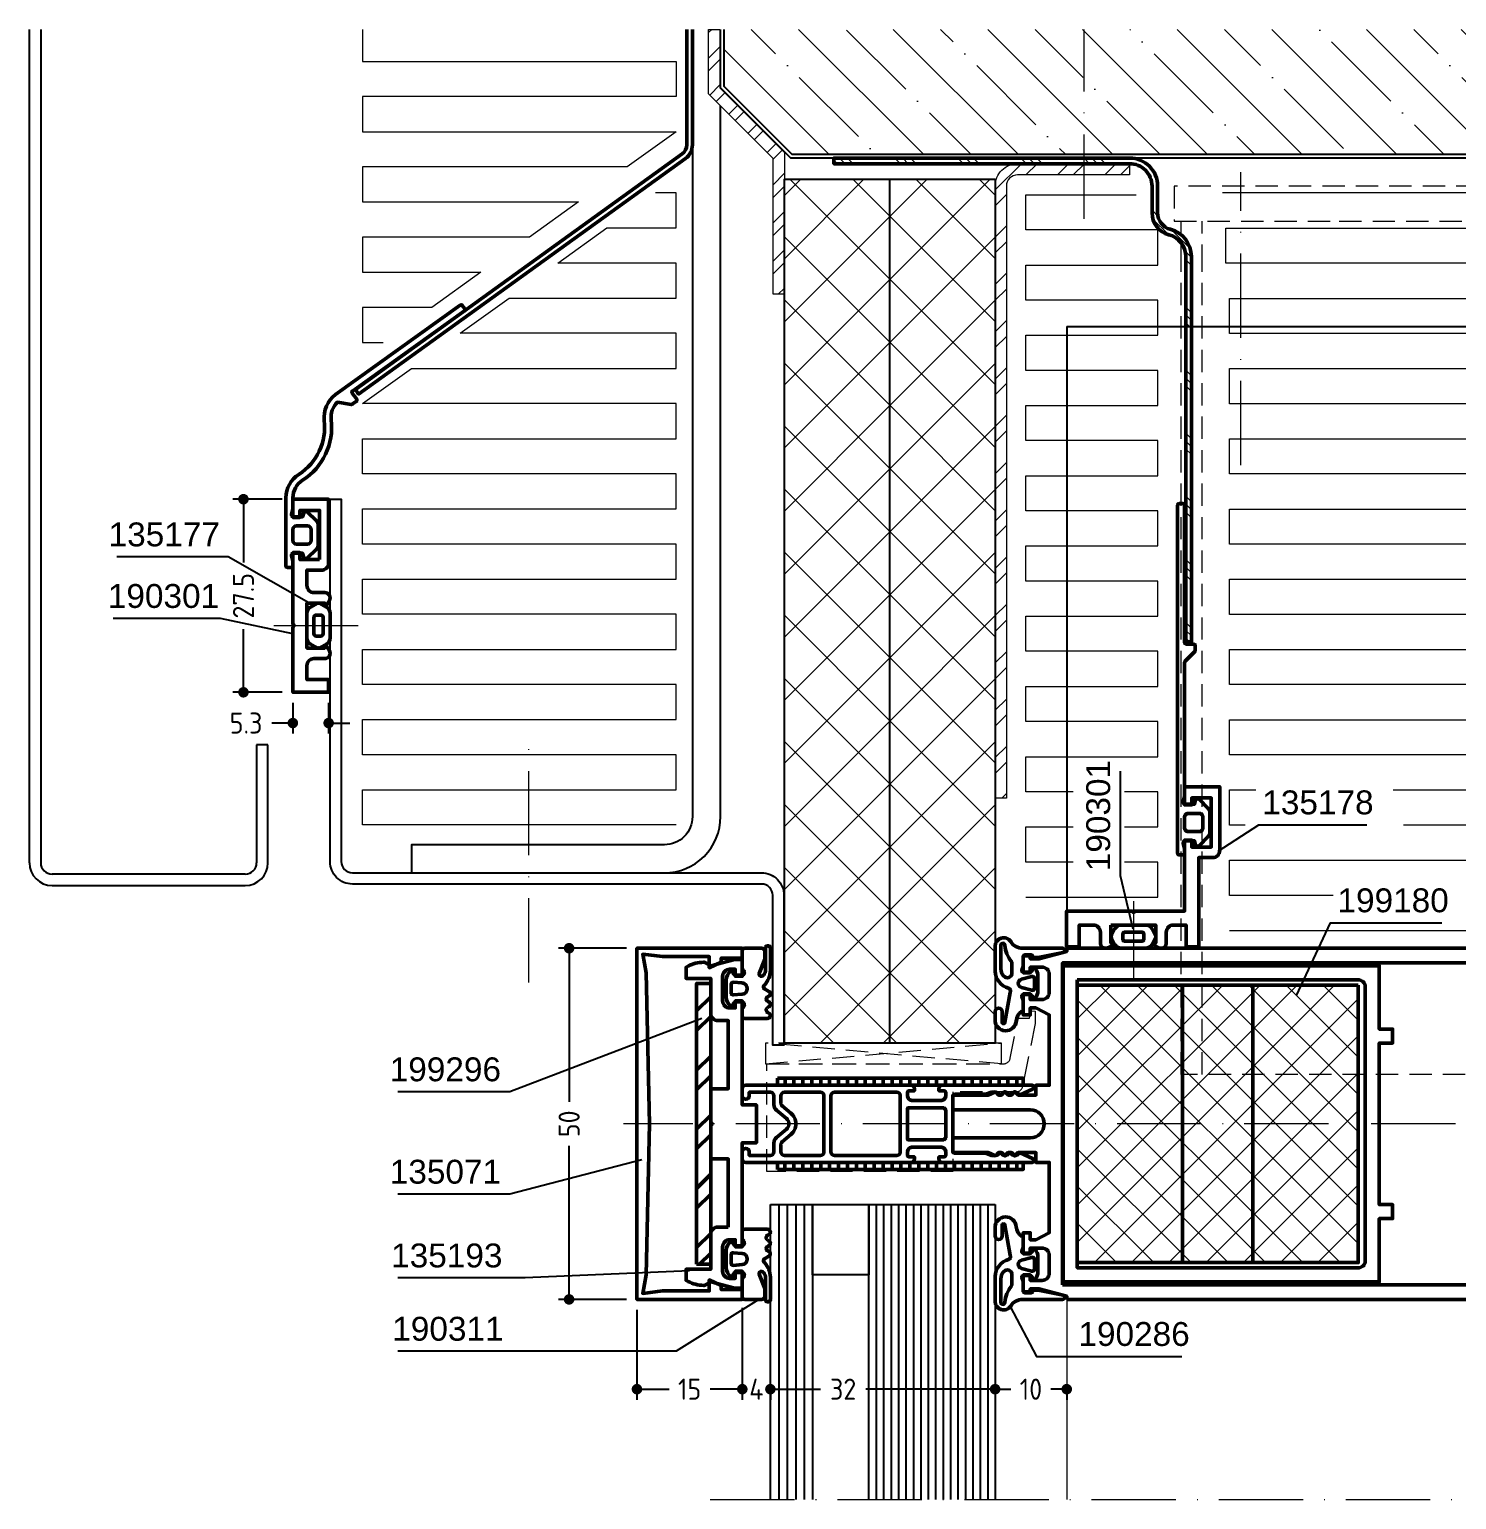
# Model space of a CAD drawing. Header units: millimetres. Extents: x -137 to 196, y -197 to 386.
# Drawn here: x -131.5 to 71.7, y 176.5 to 385.8 of the extents above; entities that cross this region are included whole.
import ezdxf
from ezdxf.enums import TextEntityAlignment as Align

# ---------------------------------------------------------------- set-up
doc = ezdxf.new("R2010")
doc.units = ezdxf.units.MM
for name, pattern in [('ACAD_ISO10W100', [18, 12, -3, 0, -3]), ('AUSGEZOGEN', [0]), ('HIDDEN2', [4.7625, 3.175, -1.5875])]:
    doc.linetypes.add(name, pattern=pattern)
doc.layers.get('0').update_dxf_attribs({"linetype": 'CONTINUOUS'})
doc.layers.get('DEFPOINTS').update_dxf_attribs({"linetype": 'CONTINUOUS'})
for name, color, linetype, lineweight in [('AM_5', 3, 'CONTINUOUS', 25), ('AM_C', 50, 'CONTINUOUS', 50), ('AM_S', 80, 'CONTINUOUS', 50), ('Cent3', 70, 'ACAD_ISO10W100', 18), ('CHide3', 70, 'HIDDEN2', 18), ('Cont2', 2, 'CONTINUOUS', 25), ('Cont3', 70, 'CONTINUOUS', 18), ('Cont4', 10, 'AUSGEZOGEN', 13), ('Cont_ST', 70, 'CONTINUOUS', 18)]:
    doc.layers.add(name, color=color, linetype=linetype, lineweight=lineweight)
doc.layers.get('0').off()
doc.styles.add('HBS_DIMTEXTSTYLE', font='isocp.shx')
doc.styles.add('SWISSL', font='swissl.ttf')
doc.dimstyles.new('Konstruktionsschnitt 1-1$0', dxfattribs={"dimtxt": 3, "dimasz": 1.5, "dimexe": 1.5, "dimexo": 1.5, "dimgap": 1.5, "dimtad": 0, "dimdsep": 46, "dimtxsty": 'HBS_DIMTEXTSTYLE', "dimblk": 'PUNKT', "dimcen": 0, "dimclrd": 3, "dimclre": 3, "dimclrt": 2, "dimadec": 1, "dimazin": 2, "dimtfac": 0.7, "dimtofl": 0, "dimtmove": 0, "dimatfit": 3, "dimfxl": 0, "dimtolj": 1, "dimtzin": 0, "dimarcsym": 0})

# ---------------------------------------------------------------- blocks, each defined once
blk = doc.blocks.new('WI135071')
blk.add_lwpolyline([(-13.2, 0), (-13.7, 21.51), (-14.17, 24.15), (-11.34, 23.8), (-4.7, 23.8), (-4.7, 22.23), (-3, 23.02), (-3, 23.6), (0, 23.6), (0, 25), (-15, 25), (-15, -25), (0, -25), (0, -23.6), (-3, -23.6), (-3, -23.02), (-4.7, -22.23), (-4.7, -23.8), (-11.34, -23.8), (-14.17, -24.15), (-13.7, -21.51), (-13.2, 0)], close=True)
blk = doc.blocks.new('WI135193')
blk.add_lwpolyline([(-2, -14.7), (-3.5, -14.7, 0.414214), (-4.5, -15.7), (-4.5, -20.7), (-8, -20.7), (-8, -22.3), (-7.73, -22.44, 0.116424), (-5.5, -23), (-5.37, -23), (-4.47, -22.49), (-1.06, -23.4), (0, -23.4), (0, -21), (-1, -21), (-1, -22), (-1.8, -22, -0.414214), (-2.8, -21), (-2.8, -17.5, -0.414214), (-1.8, -16.5), (-1, -16.5), (-1, -17.5), (0, -17.5), (0, -2.7), (2, -2.7), (2, 2.7), (0, 2.7), (0, 17.5), (-1, 17.5), (-1, 16.5), (-1.8, 16.5, -0.414214), (-2.8, 17.5), (-2.8, 21, -0.414214), (-1.8, 22), (-1, 22), (-1, 21), (0, 21), (0, 23.4), (-1.06, 23.4), (-4.47, 22.49), (-5.37, 23), (-5.5, 23, 0.116424), (-7.73, 22.44), (-8, 22.3), (-8, 20.7), (-4.5, 20.7), (-4.5, 15.7, 0.414214), (-3.5, 14.7), (-2, 14.7), (-2, 5), (-4.5, 5), (-4.5, 0.2), (-4.3, 0), (-4.5, -0.2), (-4.5, -5), (-2, -5), (-2, -14.7)], format="xyb", close=True)
blk = doc.blocks.new('GLAS')
for p, q in [((0, -9), (0, 0)), ((0, 0), (21, 0)), ((0, 0), (21, 0)), ((0, -0.53), (21, -0.53)), ((0, -1.06), (21, -1.06)), ((0, -1.59), (21, -1.59)), ((0, -2.12), (21, -2.12)), ((0, -2.65), (21, -2.65)), ((0, -3.18), (21, -3.18)), ((0, -3.71), (21, -3.71)), ((0, -4.24), (21, -4.24)), ((0, -4.76), (21, -4.76)), ((0, -5.29), (21, -5.29)), ((0, -5.82), (21, -5.82)), ((0, -6.35), (21, -6.35)), ((0, -6.88), (21, -6.88)), ((0, -7.41), (21, -7.41)), ((0, -7.94), (21, -7.94)), ((0, -8.47), (21, -8.47)), ((0, -13), (0, -9)), ((0, -9), (5, -9)), ((21, -9), (0, -9)), ((5, -9), (5, -13)), ((0, -16), (0, -13)), ((0, -13), (21, -13)), ((0, -13), (21, -13)), ((5, -13), (0, -13)), ((0, -13.6), (21, -13.6)), ((0, -14.2), (21, -14.2)), ((0, -14.8), (21, -14.8)), ((0, -15.4), (21, -15.4)), ((21, -16), (0, -16))]:
    blk.add_line(p, q)
blk = doc.blocks.new('PUNKT')
at = {"color": 0, "linetype": 'Continuous'}
blk.add_line((-0.5, 0), (-1, 0), dxfattribs=at)
at = {"color": 0, "linetype": 'Continuous', "const_width": 0.5}
blk.add_lwpolyline([(-0.25, 0, 1), (0.25, 0, 1)], format="xyb", close=True, dxfattribs=at)
blk = doc.blocks.new('*D22')
at = {"layer": 'AM_5', "color": 3, "lineweight": -2, "transparency": 16777216}
for p, q in [((6, 192.64), (6, 190.72)), ((16.2, 192.64), (16.2, 190.72)), ((7.5, 192.22), (8.25, 192.22)), ((14.7, 192.22), (13.95, 192.22))]:
    blk.add_line(p, q, dxfattribs=at)
at = {"layer": 'DEFPOINTS', "color": 0, "transparency": 16777216}
for p in [(6, 194.14), (16.2, 194.14), (16.2, 192.22)]:
    blk.add_point(p, dxfattribs=at)
at = {"layer": 'AM_5', "color": 3, "lineweight": -2, "transparency": 16777216, "xscale": 1.5, "yscale": 1.5, "zscale": 1.5, "rotation": 180}
blk.add_blockref('PUNKT', (6, 192.22), dxfattribs=at)
at = {"layer": 'AM_5', "color": 3, "lineweight": -2, "transparency": 16777216, "xscale": 1.5, "yscale": 1.5, "zscale": 1.5}
blk.add_blockref('PUNKT', (16.2, 192.22), dxfattribs=at)
at = {"layer": 'AM_5', "color": 2, "transparency": 16777216, "insert": (11.1, 192.22), "char_height": 3, "attachment_point": 5, "style": 'HBS_DIMTEXTSTYLE'}
blk.add_mtext('\\A1;10', dxfattribs=at)
blk = doc.blocks.new('*D23')
at = {"layer": 'AM_5', "color": 3, "lineweight": -2, "transparency": 16777216}
for p, q in [((-45, 203.5), (-45, 190.72)), ((-30, 203.5), (-30, 190.72)), ((-43.5, 192.22), (-40.41, 192.22)), ((-31.5, 192.22), (-34.59, 192.22))]:
    blk.add_line(p, q, dxfattribs=at)
at = {"layer": 'DEFPOINTS', "color": 0, "transparency": 16777216}
for p in [(-45, 205), (-30, 205), (-30, 192.22)]:
    blk.add_point(p, dxfattribs=at)
at = {"layer": 'AM_5', "color": 3, "lineweight": -2, "transparency": 16777216, "xscale": 1.5, "yscale": 1.5, "zscale": 1.5, "rotation": 180}
blk.add_blockref('PUNKT', (-45, 192.22), dxfattribs=at)
at = {"layer": 'AM_5', "color": 3, "lineweight": -2, "transparency": 16777216, "xscale": 1.5, "yscale": 1.5, "zscale": 1.5}
blk.add_blockref('PUNKT', (-30, 192.22), dxfattribs=at)
at = {"layer": 'AM_5', "color": 2, "transparency": 16777216, "insert": (-37.5, 192.22), "char_height": 3, "attachment_point": 5, "style": 'HBS_DIMTEXTSTYLE'}
blk.add_mtext('\\A1;15', dxfattribs=at)
blk = doc.blocks.new('*D24')
at = {"layer": 'AM_5', "color": 3, "lineweight": -2, "transparency": 16777216}
for p, q in [((-30, 203.8), (-30, 190.72)), ((-26, 192.64), (-26, 190.72)), ((-31.5, 192.22), (-33, 192.22)), ((-24.5, 192.22), (-23, 192.22))]:
    blk.add_line(p, q, dxfattribs=at)
at = {"layer": 'DEFPOINTS', "color": 0, "transparency": 16777216}
for p in [(-30, 205.3), (-26, 194.14), (-26, 192.22)]:
    blk.add_point(p, dxfattribs=at)
at = {"layer": 'AM_5', "color": 3, "lineweight": -2, "transparency": 16777216, "xscale": 1.5, "yscale": 1.5, "zscale": 1.5}
blk.add_blockref('PUNKT', (-30, 192.22), dxfattribs=at)
at = {"layer": 'AM_5', "color": 3, "lineweight": -2, "transparency": 16777216, "xscale": 1.5, "yscale": 1.5, "zscale": 1.5, "rotation": 180}
blk.add_blockref('PUNKT', (-26, 192.22), dxfattribs=at)
at = {"layer": 'AM_5', "color": 2, "transparency": 16777216, "insert": (-28, 192.22), "char_height": 3, "attachment_point": 5, "style": 'HBS_DIMTEXTSTYLE'}
blk.add_mtext('\\A1;4', dxfattribs=at)
blk = doc.blocks.new('*D25')
at = {"layer": 'AM_5', "color": 3, "lineweight": -2, "transparency": 16777216}
for p, q in [((-26, 192.64), (-26, 190.72)), ((6, 192.64), (6, 190.72)), ((-24.5, 192.22), (-18.88, 192.22)), ((4.5, 192.22), (-12.4, 192.22))]:
    blk.add_line(p, q, dxfattribs=at)
at = {"layer": 'DEFPOINTS', "color": 0, "transparency": 16777216}
for p in [(-26, 194.14), (6, 194.14), (6, 192.22)]:
    blk.add_point(p, dxfattribs=at)
at = {"layer": 'AM_5', "color": 3, "lineweight": -2, "transparency": 16777216, "xscale": 1.5, "yscale": 1.5, "zscale": 1.5, "rotation": 180}
blk.add_blockref('PUNKT', (-26, 192.22), dxfattribs=at)
at = {"layer": 'AM_5', "color": 3, "lineweight": -2, "transparency": 16777216, "xscale": 1.5, "yscale": 1.5, "zscale": 1.5}
blk.add_blockref('PUNKT', (6, 192.22), dxfattribs=at)
at = {"layer": 'AM_5', "color": 2, "transparency": 16777216, "insert": (-15.64, 192.22), "char_height": 3, "attachment_point": 5, "style": 'HBS_DIMTEXTSTYLE'}
blk.add_mtext('\\A1;32', dxfattribs=at)
blk = doc.blocks.new('*D36')
at = {"layer": 'AM_5', "color": 3, "lineweight": -2, "transparency": 16777216}
for p, q in [((-46.5, 255), (-56.16, 255)), ((-54.66, 253.5), (-54.66, 233.15)), ((-54.66, 206.5), (-54.66, 226.85)), ((-46.5, 205), (-56.16, 205))]:
    blk.add_line(p, q, dxfattribs=at)
at = {"layer": 'DEFPOINTS', "color": 0, "transparency": 16777216}
for p in [(-54.66, 255), (-45, 255), (-45, 205)]:
    blk.add_point(p, dxfattribs=at)
at = {"layer": 'AM_5', "color": 3, "lineweight": -2, "transparency": 16777216, "xscale": 1.5, "yscale": 1.5, "zscale": 1.5}
for p, rotation in [((-54.66, 255), 90), ((-54.66, 205), 270)]:
    blk.add_blockref('PUNKT', p, dxfattribs=dict(at, rotation=rotation))
at = {"layer": 'AM_5', "color": 2, "transparency": 16777216, "insert": (-54.66, 230), "char_height": 3, "attachment_point": 5, "rotation": 90, "style": 'HBS_DIMTEXTSTYLE'}
blk.add_mtext('\\A1;50', dxfattribs=at)
blk = doc.blocks.new('B-WI190286')
for points in [[(-10.2, 0.3, -0.753068), (-7.98, 0.94, 0.258199), (-6.29, 0), (-0.58, 0, -0.903019), (-0.52, -0.6), (-4.06, -1.33), (-4.88, -1.33), (-4.88, -1.13, 0.414214), (-5.08, -0.93), (-5.9, -0.93, 0.414214), (-6.2, -1.23), (-6.2, -2.62), (-6.39, -3.13, 0.520567), (-6.2, -3.4), (-5.2, -3.4, 0.414214), (-4.9, -3.1), (-4.9, -2.95, -0.700208), (-4.55, -2.82), (-4.45, -2.94, -0.176327), (-4.1, -3.9), (-4.1, -6.1, -0.176327), (-4.45, -7.06), (-4.55, -7.18, -0.700207), (-4.9, -7.05), (-4.9, -6.9, 0.414214), (-5.2, -6.6), (-6.2, -6.6, 0.520567), (-6.39, -6.87), (-6.2, -7.39), (-6.2, -8.7, -0.369491), (-6.45, -9, 0.226152), (-7.2, -10.33, -0.974179), (-10.2, -10.25), (-10.2, -9.03, -1), (-9.2, -9.03), (-9.2, -10.55, 0.999969), (-8.8, -10.55), (-8.06, -6.29, 0.508721), (-8.3, -5.69, -0.325108), (-10.2, -3.26), (-10.2, 0.3)], [(-7.8, -2.17, 0.170885), (-7.91, -1.86, -0.152142), (-8.8, 0.4, 1), (-9.4, 0.4), (-9.4, -2.9, 0.241981), (-8.77, -4.14, 0.537319), (-7.8, -3.5), (-7.8, -2.17)], [(-6.44, -5.6), (-4.98, -5.99, 0.493145), (-4.6, -5.7), (-4.6, -4.3, 0.493145), (-4.98, -4.01), (-6.44, -4.4, 0.767327), (-6.44, -5.6)]]:
    blk.add_lwpolyline(points, format="xyb", close=True)
blk = doc.blocks.new('WI190286')
blk.add_blockref('B-WI190286', (0, 0))
blk = doc.blocks.new('B-WI190311')
for points in [[(0, 0.3, 0.414214), (0.3, 0), (2.8, 0, 0.414214), (3.2, 0.4), (3.2, 1.54), (2.42, 3.59, -0.786113), (2.9, 3.92, -0.262074), (3.28, 3.28), (3.28, 0, 1), (4, 0), (4, 3.17, 0.174474), (3.15, 5.24, -0.57735), (3.15, 5.76), (3.8, 6.14, 0.57735), (3.8, 6.83), (3.55, 6.97, -0.57735), (3.55, 7.49), (3.8, 7.64, 0.57735), (3.8, 8.33), (3.6, 8.45, -0.56351), (3.59, 9.13), (3.8, 9.25, 0.767327), (3.6, 10), (0.3, 10, 0.414214), (0, 9.7), (0, 8.57, 0.267949), (0.1, 8.4, -0.767327), (-0.1, 7.65), (-0.9, 7.65, -0.414214), (-1.3, 8.05, 0.592453), (-1.61, 8.22, 0.255924), (-2.3, 6.95), (-2.3, 4.55, 0.255924), (-1.61, 3.28, 0.592453), (-1.3, 3.45, -0.414214), (-0.9, 3.85), (-0.1, 3.85, -0.767327), (0.1, 3.1, 0.267949), (0, 2.93), (0, 0.3)], [(-0.03, 4.95), (-1.28, 4.85, -0.438367), (-1.6, 5.15), (-1.6, 6.35, -0.438367), (-1.28, 6.65), (-0.03, 6.55, -0.921414), (-0.03, 4.95)]]:
    blk.add_lwpolyline(points, format="xyb", close=True)
blk = doc.blocks.new('WI190311')
blk.add_blockref('B-WI190311', (0, 0))
blk = doc.blocks.new('B-WI19606')
for points in [[(-5.5, -6, -0.414214), (-5, -5.5), (-4.7, -5.5), (-4.7, -6.2, 0.414214), (-4.4, -6.5), (-4.1, -6.5, 0.414214), (-3.3, -5.7), (-3.3, -1.8, 0.414214), (-4.1, -1), (-4.4, -1, 0.414214), (-4.7, -1.3), (-4.7, -2), (-5, -2, -0.414214), (-5.5, -1.5), (-5.5, 11.2, -0.803179), (-4.93, 11.33), (-4.12, 9.58, -0.314902), (-4.16, 9.36), (-4.44, 9.08, 0.198912), (-4.5, 8.93), (-4.5, 8.67, 0.198912), (-4.44, 8.52), (-4.16, 8.24, -0.414214), (-4.16, 7.96), (-4.44, 7.68, 0.198912), (-4.5, 7.53), (-4.5, 7.27, 0.198912), (-4.44, 7.12), (-4.16, 6.84, -0.414214), (-4.16, 6.56), (-4.44, 6.28, 0.198912), (-4.5, 6.13), (-4.5, 5.56, 0.087489), (-4.49, 5.49), (-4.2, 4.7), (-4.2, 0.3, 0.414214), (-3.9, 0), (3.9, 0, 0.414214), (4.2, 0.3), (4.2, 4.7), (4.49, 5.49, 0.087489), (4.5, 5.56), (4.5, 6.13, 0.198912), (4.44, 6.28), (4.16, 6.56, -0.414214), (4.16, 6.84), (4.44, 7.12, 0.198912), (4.5, 7.27), (4.5, 7.53, 0.198912), (4.44, 7.68), (4.16, 7.96, -0.414214), (4.16, 8.24), (4.44, 8.52, 0.198912), (4.5, 8.67), (4.5, 8.93, 0.198912), (4.44, 9.08), (4.16, 9.36, -0.314902), (4.12, 9.58), (4.93, 11.33, -0.803179), (5.5, 11.2), (5.5, -1.5, -0.414214), (5, -2), (4.7, -2), (4.7, -1.3, 0.414214), (4.4, -1), (4.1, -1, 0.414214), (3.3, -1.8), (3.3, -5.7, 0.414214), (4.1, -6.5), (4.4, -6.5, 0.414214), (4.7, -6.2), (4.7, -5.5), (5, -5.5, -0.414214), (5.5, -6), (5.5, -29.5, -0.414214), (5, -30), (4, -30, -1), (4, -29), (4.5, -29), (4.5, -26, 0.414214), (4, -25.5), (2.72, -25.5, -0.221695), (1.95, -25.14), (0.77, -23.73, 0.466308), (-0.77, -23.73), (-1.95, -25.14, -0.221695), (-2.72, -25.5), (-4, -25.5, 0.414214), (-4.5, -26), (-4.5, -29), (-4, -29, -1), (-4, -30), (-5, -30, -0.414214), (-5.5, -29.5), (-5.5, -6)], [(-2.3, -1.5, -0.414214), (-1.8, -1), (1.8, -1, -0.414214), (2.3, -1.5), (2.3, -6.3, -0.414214), (2.1, -6.5), (-2.1, -6.5, -0.414214), (-2.3, -6.3), (-2.3, -1.5)], [(-4.5, -16.87, 0.414214), (-4, -17.37), (4, -17.37, 0.414214), (4.5, -16.87), (4.5, -8, 0.414214), (4, -7.5), (-4, -7.5, 0.414214), (-4.5, -8), (-4.5, -16.87)], [(-4.5, -24, 0.414214), (-4, -24.5), (-2.95, -24.5, 0.221695), (-2.57, -24.32), (-1.53, -23.09, -0.466308), (1.53, -23.09), (2.57, -24.32, 0.221695), (2.95, -24.5), (4, -24.5, 0.414214), (4.5, -24), (4.5, -18.87, 0.414214), (4, -18.37), (-4, -18.37, 0.414214), (-4.5, -18.87), (-4.5, -24)]]:
    blk.add_lwpolyline(points, format="xyb", close=True)
blk = doc.blocks.new('WI196061')
blk.add_blockref('B-WI19606', (0, 0))
blk = doc.blocks.new('WI190301')
for points in [[(0, -1.76, -0.267949), (-0.5, -2.63), (-1.4, -3.13, -0.267949), (-1.9, -3.13), (-2.8, -2.63, -0.267949), (-3.3, -1.76), (-3.3, 1.76, -0.267949), (-2.8, 2.63), (-1.9, 3.13, -0.267949), (-1.4, 3.13), (-0.5, 2.63, -0.267949), (0, 1.76), (0, -1.76)], [(-1, -1.2, -0.414214), (-1.3, -1.5), (-2, -1.5, -0.414214), (-2.3, -1.2), (-2.3, 1.2, -0.414214), (-2, 1.5), (-1.3, 1.5, -0.414214), (-1, 1.2), (-1, -1.2)]]:
    blk.add_lwpolyline(points, format="xyb", close=True)
blk = doc.blocks.new('WI135178')
blk.add_lwpolyline([(6.3, -3.3), (6.3, -0.75), (6.44, -0.75), (6.52, -0.44), (5.93, -0.1, 0.57735), (4.8, -0.75), (4.8, -2.3, -0.414214), (3.8, -3.3), (1.8, -3.3), (1.8, -0.2), (0, -0.2), (0, -5.3), (9.3, -5.3), (9.5, -5.1), (9.7, -5.3), (16.8, -5.3), (16.8, -15.4), (17.8, -15.4), (17.8, -14.4), (20.6, -14.4), (20.6, -21.4), (17.8, -21.4), (17.8, -20.4), (16.8, -20.4), (16.8, -23), (21.8, -23), (21.8, -13.9, 0.414214), (20.8, -12.9), (18.8, -12.9), (18.8, -0.2), (17, -0.2), (17, -3.3), (15.19, -3.3, -0.414214), (14.19, -2.3), (14.19, -0.75, 0.57735), (13.07, -0.1), (12.47, -0.44), (12.55, -0.75), (12.69, -0.75), (12.69, -3.3), (6.3, -3.3)], format="xyb", close=True)
blk = doc.blocks.new('WI135025')
blk.add_lwpolyline([(16.2, 25), (16.2, 24.55), (12.29, 23.5), (11, 23.5), (11, 23.9), (10, 23.9), (10, 21.5), (11, 21.5), (11, 22.3), (12.7, 22.3, -0.414214), (13.7, 21.3), (13.7, 18.7, -0.414214), (12.7, 17.7), (11, 17.7), (11, 18.5), (10, 18.5), (10, 15.5), (11, 15.5), (11, 16.5), (11.8, 16.5), (13.7, 15.5), (13.7, 5.5), (11.8, 5.5), (11.8, 4.1), (9.28, 4.1), (8.8, 4.58), (8.32, 4.1), (7.88, 4.1), (7.4, 4.58), (6.92, 4.1), (6.48, 4.1), (6.05, 4.54), (5, 4.1), (0, 4.1), (0, 2), (11, 2, -1), (11, -2), (0, -2), (0, -4.1), (5, -4.1), (6.05, -4.54), (6.48, -4.1), (6.92, -4.1), (7.4, -4.58), (7.88, -4.1), (8.32, -4.1), (8.8, -4.58), (9.28, -4.1), (11.8, -4.1), (11.8, -5.5), (13.7, -5.5), (13.7, -15.5), (11.8, -16.5), (11, -16.5), (11, -15.5), (10, -15.5), (10, -18.5), (11, -18.5), (11, -17.7), (12.7, -17.7, -0.414214), (13.7, -18.7), (13.7, -21.3, -0.414214), (12.7, -22.3), (11, -22.3), (11, -21.5), (10, -21.5), (10, -23.9), (11, -23.9), (11, -23.5), (12.29, -23.5), (16.2, -24.55), (16.2, -25), (105.5, -25), (105.5, 25), (16.2, 25)], format="xyb", close=True)
blk.add_lwpolyline([(15.6, 22.9), (15.6, -22.9), (103.5, -22.9), (103.5, 22.9), (15.6, 22.9)], close=True)
blk = doc.blocks.new('WI135177')
blk.add_lwpolyline([(1.5, -8.6), (4.3, -8.6), (4.3, -7.6), (5.3, -7.6), (5.3, -17.8), (5.1, -18), (5.3, -18.2), (5.3, -27.49), (0.2, -27.49), (0.2, -25.69), (3.3, -25.69), (3.3, -23.69, 0.414214), (2.3, -22.69), (0.75, -22.69, -0.57735), (0.1, -21.57), (0.44, -20.97), (0.75, -21.05), (0.75, -21.19), (3.3, -21.19), (3.3, -14.8), (0.75, -14.8), (0.75, -14.94), (0.44, -15.02), (0.1, -14.42, -0.57735), (0.75, -13.3), (2.3, -13.3, 0.414214), (3.3, -12.3), (3.3, -10.1), (1.2, -10.1, -0.414214), (0.2, -9.1), (0.2, 0), (5.3, 0), (5.3, -2.6), (4.3, -2.6), (4.3, -1.6), (1.5, -1.6), (1.5, -8.6)], format="xyb", close=True)
blk = doc.blocks.new('WI135194')
blk.add_lwpolyline([(-22.5, 0.1), (-22.5, 45.1), (-13.5, 45.1), (-13.5, 47), (-11.5, 47), (-11.5, 45.1), (11.5, 45.1), (11.5, 47), (13.5, 47), (13.5, 45.1), (22.5, 45.1), (22.5, 0.1), (-22.5, 0.1)], close=True)
blk.add_lwpolyline([(-20.5, 2.1), (-20.5, 42.1, -0.414214), (-19.5, 43.1), (19.5, 43.1, -0.414214), (20.5, 42.1), (20.5, 2.1), (-20.5, 2.1)], format="xyb", close=True)
blk = doc.blocks.new('*D45')
at = {"layer": 'AM_5', "color": 3, "lineweight": -2, "transparency": 16777216}
for p, q in [((-95.5, 318.93), (-102.53, 318.93)), ((-101.03, 317.43), (-101.03, 309.93)), ((-101.03, 292.94), (-101.03, 300.43)), ((-95.5, 291.44), (-102.53, 291.44))]:
    blk.add_line(p, q, dxfattribs=at)
at = {"layer": 'DEFPOINTS', "color": 0, "transparency": 16777216}
for p in [(-101.03, 318.93), (-94, 318.93), (-94, 291.44)]:
    blk.add_point(p, dxfattribs=at)
at = {"layer": 'AM_5', "color": 3, "lineweight": -2, "transparency": 16777216, "xscale": 1.5, "yscale": 1.5, "zscale": 1.5}
for p, rotation in [((-101.03, 318.93), 90), ((-101.03, 291.44), 270)]:
    blk.add_blockref('PUNKT', p, dxfattribs=dict(at, rotation=rotation))
at = {"layer": 'AM_5', "color": 2, "transparency": 16777216, "insert": (-101.03, 305.18), "char_height": 3, "attachment_point": 5, "rotation": 90, "style": 'HBS_DIMTEXTSTYLE'}
blk.add_mtext('\\A1;27.5', dxfattribs=at)
blk = doc.blocks.new('*D46')
at = {"layer": 'AM_5', "color": 3, "lineweight": -2, "transparency": 16777216}
for p, q in [((-94, 289.94), (-94, 285.56)), ((-88.9, 289.94), (-88.9, 285.56)), ((-95.5, 287.06), (-97, 287.06)), ((-87.4, 287.06), (-85.9, 287.06))]:
    blk.add_line(p, q, dxfattribs=at)
at = {"layer": 'DEFPOINTS', "color": 0, "transparency": 16777216}
for p in [(-94, 291.44), (-88.9, 291.44), (-94, 287.06)]:
    blk.add_point(p, dxfattribs=at)
at = {"layer": 'AM_5', "color": 3, "lineweight": -2, "transparency": 16777216, "xscale": 1.5, "yscale": 1.5, "zscale": 1.5}
blk.add_blockref('PUNKT', (-94, 287.06), dxfattribs=at)
at = {"layer": 'AM_5', "color": 3, "lineweight": -2, "transparency": 16777216, "xscale": 1.5, "yscale": 1.5, "zscale": 1.5, "rotation": 180}
blk.add_blockref('PUNKT', (-88.9, 287.06), dxfattribs=at)
at = {"layer": 'AM_5', "color": 2, "transparency": 16777216, "insert": (-100.66, 287.06), "char_height": 3, "attachment_point": 5, "style": 'HBS_DIMTEXTSTYLE'}
blk.add_mtext('\\A1;5.3', dxfattribs=at)
blk = doc.blocks.new('WI199175')
h = blk.add_hatch()
h.set_pattern_fill('LINE', color=256, scale=2, style=0)
h.set_pattern_definition([(180, (-4.3, -29), (-2e-16, -1.27), [])])
h.paths.add_polyline_path([(-6.5, -24), (-5.5, -24), (-5.5, 11), (-6.5, 11)])
blk.add_lwpolyline([(-6.5, -24), (-5.5, -24), (-5.5, 11), (-6.5, 11)], close=True)
blk = doc.blocks.new('WI199296')
h = blk.add_hatch()
h.set_pattern_fill('ANSI32', color=256, scale=0.625, style=0)
h.set_pattern_definition([(45, (-179.16, -477.5), (-4.209495, 4.209495), []), (45, (-176.354, -477.5), (-4.209495, 4.209495), [])])
h.paths.add_polyline_path([(-6.5, 20), (-8.5, 20), (-8.5, 0), (-6.5, 0)])
h.paths.add_polyline_path([(-6.5, 0), (-8.5, 0), (-8.5, -20), (-6.5, -20), (-6.5, -15.7)])
blk.add_lwpolyline([(-8.5, -20), (-8.5, 20), (-6.5, 20), (-6.5, -20)], close=True)

msp = doc.modelspace()

# ---------------------------------------------------------------- hatches: boundary and pattern name
at = {"layer": 'Cont3'}
h = msp.add_hatch(dxfattribs=at)
h.set_pattern_fill('ANSI35', color=256, scale=1.5005, angle=90, style=0)
h.paths.add_polyline_path([(-1.319, 385.817), (-32.6, 385.817), (-32.6, 377.707), (-22.892, 368), (-1.319, 368)])
h.paths.add_polyline_path([(130, 385.817), (-1.319, 385.817), (-1.319, 368), (130, 368)])
h.paths.add_polyline_path([(196.4, 385.817), (130, 385.817), (130, 368), (196.4, 368)])
h = msp.add_hatch(dxfattribs=at)
h.set_pattern_fill('PLAST,_I', color=256, angle=315, style=2)
h.set_pattern_definition([(315, (0, 0), (4.49013, 4.49013), []), (315, (0.561, 0.561), (4.49013, 4.49013), []), (315, (1.1225, 1.1225), (4.49013, 4.49013), [])])
edge = h.paths.add_edge_path()
edge.add_line((25.143, 366.7), (-16.955, 366.7))
edge.add_line((-16.955, 366.7), (-16.955, 367.5))
edge.add_line((-16.955, 367.5), (25.143, 367.5))
edge.add_arc((25.143, 363.5), 4, 0, 90, ccw=False)
edge.add_line((29.143, 363.5), (29.143, 359.682))
edge.add_arc((31.543, 359.682), 2.4, 180, 255.52249)
edge.add_arc((29.943, 353.486), 4, 0, 75.52249, ccw=False)
edge.add_line((33.943, 353.486), (33.943, 298.619))
edge.add_line((33.943, 298.619), (33.143, 298.619))
edge.add_line((33.143, 298.619), (33.143, 353.486))
edge.add_arc((29.943, 353.486), 3.2, 360, 435.52249)
edge.add_arc((31.543, 359.682), 3.2, 180, 255.52249, ccw=False)
edge.add_line((28.343, 359.682), (28.343, 363.5))
edge.add_arc((25.143, 363.5), 3.2, 360, 450)
h = msp.add_hatch(dxfattribs=at)
h.set_pattern_fill('ANSI37', color=256, scale=2, angle=-3e-14, style=0)
h.paths.add_polyline_path([(-24, 241.5), (-9, 241.5), (-9, 364.492), (-24, 364.492)])
h = msp.add_hatch(dxfattribs=at)
h.set_pattern_fill('ANSI37', color=256, scale=2, angle=-3e-14, style=0)
h.paths.add_polyline_path([(-9, 241.5), (6, 241.5), (6, 364.492), (-9, 364.492)])
h = msp.add_hatch(dxfattribs=at)
h.set_pattern_fill('ANSI37', color=256, scale=30, angle=-90, style=0)
h.set_pattern_definition([(315, (-171.8634, 331.15), (2.65165, 2.65165), []), (45, (-171.8634, 331.15), (-2.65165, 2.65165), [])])
h.paths.add_polyline_path([(57.7, 249.75), (42.7, 249.75), (42.7, 210.25), (57.7, 210.25)])
h.paths.add_polyline_path([(42.7, 249.75), (32.7, 249.75), (32.7, 210.25), (42.7, 210.25)])
h.paths.add_polyline_path([(32.7, 249.75), (17.7, 249.75), (17.7, 210.25), (32.7, 210.25)])
at = {"layer": 'Cont4'}
h = msp.add_hatch(dxfattribs=at)
h.set_pattern_fill('ANSI32', color=256, scale=0.40404, style=0)
h.set_pattern_definition([(45, (-235.3402, -586.2046), (-2.72129, 2.72129), []), (45, (-233.526, -586.2046), (-2.72129, 2.72129), [])])
h.paths.add_polyline_path([(-25.616, 348.107), (-24, 348.107), (-24, 356.187), (-25.616, 356.187)])
h.paths.add_polyline_path([(-33.191, 385.817), (-34.808, 385.817), (-34.808, 376.629), (-25.616, 367.437), (-25.616, 356.187), (-24, 356.187), (-24, 368.309), (-33.191, 377.5)])
h = msp.add_hatch(dxfattribs=at)
h.set_pattern_fill('ANSI32,_I', color=256, scale=0.5, style=2)
h.set_pattern_definition([(45, (0, 0), (-3.367596, 3.367596), []), (45, (2.245, 0), (-3.367596, 3.367596), [])])
edge = h.paths.add_edge_path()
edge.add_arc((9.2, 363.5), 1.6, 90, 180)
edge.add_line((7.6, 363.5), (7.6, 276.357))
edge.add_line((7.6, 276.357), (6, 276.357))
edge.add_line((6, 276.357), (6, 363.5))
edge.add_arc((9.2, 363.5), 3.2, 90, 180, ccw=False)
edge.add_line((9.2, 366.7), (25.143, 366.7))
edge.add_line((25.143, 366.7), (25.143, 365.1))
edge.add_line((25.143, 365.1), (9.2, 365.1))

# ---------------------------------------------------------------- linework, layer by layer
at = {"layer": 'AM_5'}
for points in [[(-91.05, 303.818), (-103.21, 310.716), (-119.05, 310.716)], [(-94, 299.764), (-104.294, 301.952), (-119.59, 301.952)], [(25.672, 257.698), (23.876, 265.289), (23.876, 280.196)], [(37.779, 268.8), (43.561, 272.564), (58.948, 272.564)], [(48.912, 248.26), (53.741, 258.621), (69.591, 258.621)], [(-35.78, 244.979), (-63.115, 234.559), (-79.056, 234.559)], [(-44.291, 224.867), (-63.108, 219.982), (-79.056, 219.982)], [(-37.537, 209.093), (-60.922, 208.058), (-79.056, 208.058)], [(-27.628, 205), (-39.409, 197.623), (-79.056, 197.623)], [(8.155, 203.973), (11.895, 196.878), (32.599, 196.878)]]:
    msp.add_lwpolyline(points, dxfattribs=at)
at = {"layer": 'AM_C'}
for points in [[(-37.1, 385.817), (-37.1, 369.396, -0.2410181), (-38.096, 367.45), (-84.63, 333.893), (-85.098, 334.542), (-38.564, 368.099, 0.2410181), (-37.9, 369.396), (-37.9, 385.817)], [(-91.9, 315.129), (-93.5, 315.129, 0.414214), (-94, 314.629), (-94, 313.029, 0.414214), (-93.5, 312.529), (-91.9, 312.529, 0.414214), (-91.4, 313.029), (-91.4, 314.629, 0.414214), (-91.9, 315.129)]]:
    msp.add_lwpolyline(points, format="xyb", dxfattribs=at)
for points in [[(25.143, 366.7), (-16.955, 366.7), (-16.955, 367.5), (25.143, 367.5, -0.4142136), (29.143, 363.5), (29.143, 359.682, 0.3419987), (30.943, 357.359, -0.3419987), (33.943, 353.486), (33.943, 298.619), (33.143, 298.619), (33.143, 353.486, 0.3419987), (30.743, 356.584, -0.3419987), (28.343, 359.682), (28.343, 363.5, 0.4142136)], [(-85.499, 334.324, 0.414214), (-85.545, 334.045), (-84.904, 333.151, -0.414214), (-84.95, 332.872), (-85.533, 332.454, -0.198912), (-85.683, 332.419), (-87.646, 332.743, 0.2325765), (-88.53, 330.247, -0.2870588), (-92.617, 321.619, 0.2509738), (-94, 319.146), (-94, 318.929), (-94, 317.515), (-94.19, 316.807, 0.493145), (-93.9, 316.429), (-92.6, 316.429), (-92.445, 317.007, -0.57735), (-91.943, 317.141), (-90.634, 315.832, -0.198912), (-90.4, 315.266), (-90.4, 312.392, -0.198912), (-90.634, 311.826), (-91.943, 310.517, -0.57735), (-92.445, 310.651), (-92.6, 311.229), (-93.9, 311.229, 0.493145), (-94.19, 310.851), (-94, 310.143), (-94, 309.429, -0.414213), (-94.2, 309.229), (-94.8, 309.229, -0.414214), (-95, 309.429), (-95, 319.146, -0.252146), (-93.156, 322.461, 0.2870627), (-89.523, 330.131, -0.2693036), (-87.924, 333.816), (-70.15, 346.554, -0.414214), (-69.871, 346.508), (-69.522, 346.02, -0.414214), (-69.568, 345.741)], [(32.986, 276.586), (32.796, 275.878, 0.4931454), (33.086, 275.5), (34.386, 275.5), (34.54, 276.078, -0.5773503), (35.042, 276.212), (36.351, 274.903, -0.1989124), (36.586, 274.337), (36.586, 271.463, -0.1989124), (36.351, 270.897), (35.042, 269.588, -0.5773503), (34.54, 269.722), (34.386, 270.3), (33.086, 270.3, 0.4931454), (32.796, 269.922), (32.986, 269.214), (32.986, 268.5, -0.4142136), (32.786, 268.3), (32.186, 268.3, -0.4142136), (31.986, 268.5), (31.986, 318.1, -0.4142136), (32.186, 318.3), (32.786, 318.3, -0.4142136), (32.986, 318.1), (32.986, 298.5, 0.4142136), (33.186, 298.3), (34.286, 298.3, -0.4142136), (34.486, 298.1), (34.486, 297.383, -0.1989124), (34.427, 297.241), (33.044, 295.859, 0.1989124), (32.986, 295.717), (32.986, 276.586)], [(32.986, 273.7, -0.4142136), (33.486, 274.2), (35.086, 274.2, -0.4142136), (35.586, 273.7), (35.586, 272.1, -0.4142136), (35.086, 271.6), (33.486, 271.6, -0.4142136), (32.986, 272.1), (32.986, 273.7)]]:
    msp.add_lwpolyline(points, format="xyb", close=True, dxfattribs=at)
at = {"layer": 'AM_S'}
for points in [[(32.7, 249.75), (17.7, 249.75), (17.7, 210.25), (32.7, 210.25)], [(42.7, 249.75), (32.7, 249.75), (32.7, 210.25), (42.7, 210.25)], [(57.7, 249.75), (42.7, 249.75), (42.7, 210.25), (57.7, 210.25)]]:
    msp.add_lwpolyline(points, close=True, dxfattribs=at)
at = {"layer": 'Cent3'}
for p, q in [((89.659, 230), (-46.898, 230)), ((-34.554, 176.5), (114.394, 176.5))]:
    msp.add_line(p, q, dxfattribs=at)
for points in [[(18.681, 358.868), (18.681, 385.817)], [(41, 323.788), (41, 365.5)], [(-96.717, 300.934), (-84.717, 300.934)], [(-60.397, 250.132), (-60.397, 285.565)], [(25.681, 261.7), (25.681, 250.3)]]:
    msp.add_lwpolyline(points, dxfattribs=at)
at = {"layer": 'CHide3'}
for p, q in [((6.887, 238.534), (-26.707, 241.5)), ((101.5, 237.02), (32.5, 237.02))]:
    msp.add_line(p, q, dxfattribs=at)
for points in [[(141.5, 367.5), (41.5, 367.5)], [(55, 358.5), (141.5, 358.5), (141.5, 363.5), (31.5, 363.5), (31.5, 358.5), (54, 358.5)], [(32.5, 352), (32.5, 358.5)], [(35.5, 352), (35.5, 358.5)], [(32.5, 237.02), (32.5, 352)], [(35.5, 237.02), (35.5, 352)], [(6.887, 238.534), (6.887, 241.5), (-26.707, 241.5), (-26.707, 238.534), (6.887, 241.5)], [(-26.707, 238.534), (6.887, 238.534)]]:
    msp.add_lwpolyline(points, dxfattribs=at)
msp.add_lwpolyline([(-26.5, 238.534), (7.174, 238.534), (7.174, 238.534, 0.359132), (8.156, 239.343), (9.267, 244.872), (9.299, 245.034), (10.918, 245.034), (11.103, 246.086), (11.699, 246.034), (11.699, 244.278), (9.926, 235.343, -0.359132), (8.945, 234.534), (0, 234.534), (0, 223.234), (-26.5, 223.234)], format="xyb", close=True, dxfattribs=at)
at = {"layer": 'Cont2'}
for p, q in [((-131.511, 267.164), (-131.511, 385.817)), ((-129.895, 385.817), (-129.895, 267.164)), ((-9, 241.5), (-9, 364.492)), ((16.2, 343.5), (105.639, 343.5)), ((16.2, 343.5), (16.2, 255)), ((-97.537, 283.975), (-99.153, 283.975)), ((-99.153, 283.975), (-99.153, 267.164)), ((-97.537, 267.164), (-97.537, 283.975)), ((-100.769, 265.548), (-128.278, 265.548)), ((-128.278, 263.932), (-100.769, 263.932))]:
    msp.add_line(p, q, dxfattribs=at)
msp.add_lwpolyline([(-37.1, 385.817), (-37.1, 273.732, -0.4142136), (-41.1, 269.732), (-77.1, 269.732), (-77.1, 265.732), (-41.1, 265.732, 0.4142136), (-33.1, 273.732), (-33.1, 374.92)], format="xyb", dxfattribs=at)
for points in [[(196.4, 367.5), (-23.1, 367.5), (-33.1, 377.5), (-33.1, 385.817)], [(196.4, 368), (-22.892, 368), (-32.6, 377.707), (-32.6, 385.817)]]:
    msp.add_lwpolyline(points, dxfattribs=at)
msp.add_lwpolyline([(6, 364.492), (6, 241.5), (-24, 241.5), (-24, 364.492), (-10, 364.492)], close=True, dxfattribs=at)
msp.add_lwpolyline([(-25.666, 262.532, 0.4142136), (-27.266, 264.132), (-85.5, 264.132, -0.4142136), (-88.7, 267.332), (-88.7, 318.929), (-87.1, 318.929), (-87.1, 267.332, 0.4142136), (-85.5, 265.732), (-27.266, 265.732, -0.4142136), (-24.066, 262.532), (-24.066, 241.177), (-25.666, 241.177)], format="xyb", close=True, dxfattribs=at)
for centre, radius, start, end in [((-128.278, 267.164), 3.232, 180, 270), ((-128.278, 267.164), 1.616, 180, 270), ((-100.769, 267.164), 1.616, 270, 0), ((-100.769, 267.164), 3.232, 270, 0)]:
    msp.add_arc(centre, radius, start, end, dxfattribs=at)
at = {"layer": 'Cont3'}
msp.add_line((16.2, 205), (16.2, 176.5), dxfattribs=at)
for points in [[(-84.067, 385.817), (-84.067, 381.244), (-39.419, 381.244), (-39.419, 376.244), (-84.067, 376.244), (-84.067, 371.244), (-39.419, 371.244), (-46.374, 366.244), (-84.067, 366.244), (-84.067, 361.244), (-53.328, 361.244), (-60.283, 356.244), (-84.067, 356.244), (-84.067, 351.244), (-67.238, 351.244), (-74.193, 346.244), (-84.067, 346.244), (-84.067, 341.244), (-81.148, 341.244)], [(-39.419, 272.546), (-84.067, 272.546), (-84.067, 277.546), (-39.419, 277.546), (-39.419, 282.546), (-84.067, 282.546), (-84.067, 287.546), (-39.419, 287.546), (-39.419, 292.546), (-84.067, 292.546), (-84.067, 297.546), (-39.419, 297.546), (-39.419, 302.546), (-84.067, 302.546), (-84.067, 307.546), (-39.419, 307.546), (-39.419, 312.546), (-84.067, 312.546), (-84.067, 317.546), (-39.419, 317.546), (-39.419, 322.546), (-84.067, 322.546), (-84.067, 327.546), (-39.419, 327.546), (-39.419, 332.546), (-84.067, 332.546), (-77.112, 337.546), (-39.419, 337.546), (-39.419, 342.546), (-70.157, 342.546), (-63.203, 347.546), (-39.419, 347.546), (-39.419, 352.546), (-56.248, 352.546), (-49.293, 357.546), (-39.419, 357.546), (-39.419, 362.546), (-42.338, 362.546)], [(24.409, 282.273), (29.178, 282.273), (29.178, 287.273), (10.377, 287.273), (10.377, 292.273), (29.178, 292.273), (29.178, 297.273), (10.377, 297.273), (10.377, 302.273), (29.178, 302.273), (29.178, 307.273), (10.377, 307.273), (10.377, 312.273), (29.178, 312.273), (29.178, 317.273), (10.377, 317.273), (10.377, 322.273), (29.178, 322.273), (29.178, 327.273), (10.377, 327.273), (10.377, 332.273), (29.178, 332.273), (29.178, 337.273), (10.377, 337.273), (10.377, 342.273), (29.178, 342.273), (29.178, 347.273), (10.377, 347.273), (10.377, 352.273), (29.178, 352.273), (29.178, 357.273), (10.377, 357.273), (10.377, 362.273), (26.098, 362.273)], [(103.36, 362.528), (38.36, 362.528)], [(103.86, 352.528), (38.86, 352.528), (38.86, 357.528), (103.36, 357.528)], [(104.36, 342.528), (39.36, 342.528), (39.36, 347.528), (103.86, 347.528)], [(104.36, 332.528), (39.36, 332.528), (39.36, 337.528), (104.36, 337.528)], [(104.36, 322.528), (39.36, 322.528), (39.36, 327.528), (104.36, 327.528)], [(104.36, 312.528), (39.36, 312.528), (39.36, 317.528), (104.36, 317.528)], [(104.36, 302.528), (39.36, 302.528), (39.36, 307.528), (104.36, 307.528)], [(104.36, 292.528), (39.36, 292.528), (39.36, 297.528), (104.36, 297.528)], [(104.36, 282.528), (39.36, 282.528), (39.36, 287.528), (104.36, 287.528)], [(17.136, 277.273), (10.377, 277.273), (10.377, 282.273), (24.409, 282.273)], [(24.409, 272.273), (29.178, 272.273), (29.178, 277.273), (24.409, 277.273)], [(41.617, 272.528), (39.36, 272.528), (39.36, 277.528), (43.137, 277.528)], [(62.668, 277.528), (104.36, 277.528)], [(17.136, 267.273), (10.377, 267.273), (10.377, 272.273), (17.136, 272.273)], [(54.114, 262.528), (39.36, 262.528), (39.36, 267.528), (104.36, 267.528), (104.36, 272.528), (64.165, 272.528)], [(10.377, 262.273), (29.178, 262.273), (29.178, 267.273), (24.409, 267.273)], [(39.36, 257.528), (104.36, 257.528), (104.36, 262.528), (75.05, 262.528)]]:
    msp.add_lwpolyline(points, dxfattribs=at)
at = {"layer": 'Cont_ST'}
msp.add_lwpolyline([(-24, 348.107), (-25.616, 348.107), (-25.616, 367.437), (-34.808, 376.629), (-34.808, 385.817), (-33.191, 385.817), (-33.191, 377.5), (-24, 368.309), (-24, 348.107)], dxfattribs=at)
msp.add_lwpolyline([(9.2, 365.1, 0.4142136), (7.6, 363.5), (7.6, 276.357), (6, 276.357), (6, 363.5, -0.4142136), (9.2, 366.7), (25.143, 366.7), (25.143, 365.1)], format="xyb", close=True, dxfattribs=at)

# ---------------------------------------------------------------- block references
at = {"layer": 'AM_C'}
for name, p, rotation in [('WI190301', (-92, 300.939), 180), ('WI190301', (25.681, 258.3), 90), ('WI199175', (-1, 230), 270)]:
    msp.add_blockref(name, p, dxfattribs=dict(at, rotation=rotation))
for name, p in [('WI190286', (16.2, 255)), ('WI190311', (-30, 205))]:
    msp.add_blockref(name, p, dxfattribs=at)
at = {"layer": 'AM_C', "xscale": -1}
for name, p, rotation in [('WI190311', (-30, 255), 180), ('WI196061', (0, 230), 270), ('WI199175', (-1, 230), 270), ('WI190286', (16.2, 205), 180)]:
    msp.add_blockref(name, p, dxfattribs=dict(at, rotation=rotation))
at = {"layer": 'AM_S', "xscale": -1}
msp.add_blockref('WI135177', (-88.7, 318.929), dxfattribs=at)
at = {"layer": 'AM_S', "xscale": -1, "rotation": 180}
for name, p in [('WI135178', (16.186, 255)), ('WI135025', (0, 230))]:
    msp.add_blockref(name, p, dxfattribs=at)
at = {"layer": 'AM_S'}
for name, p in [('WI135071', (-30, 230)), ('WI135193', (-30, 230)), ('WI199296', (-28, 230))]:
    msp.add_blockref(name, p, dxfattribs=at)
at = {"layer": 'AM_S', "rotation": 270}
msp.add_blockref('WI135194', (15.6, 230), dxfattribs=at)
at = {"layer": 'Cont2', "xscale": 2, "yscale": 2, "zscale": 2, "rotation": 270}
msp.add_blockref('GLAS', (6, 218.5), dxfattribs=at)

# ---------------------------------------------------------------- texts
at = {"layer": 'AM_5', "color": 2, "style": 'SWISSL'}
for s, p in [('135177', (-104.385, 312.216)), ('190301', (-104.495, 303.452)), ('199296', (-64.358, 236.059)), ('135071', (-64.351, 221.482)), ('135193', (-64.153, 209.558)), ('190311', (-63.994, 199.123))]:
    msp.add_text(s, height=3.4, dxfattribs=at).set_placement(p, align=Align.RIGHT)
msp.add_text('190301', height=3.4, rotation=90, dxfattribs=at).set_placement((22.376, 265.962))
for s, p in [('135178', (44.042, 274.064)), ('199180', (54.748, 260.121)), ('190286', (17.861, 198.378))]:
    msp.add_text(s, height=3.4, dxfattribs=at).set_placement(p)

# ---------------------------------------------------------------- dimensions: what is measured, and where the dimension line sits
at = {"layer": 'AM_5'}
dim = msp.add_linear_dim(base=(-101.026, 318.929), p1=(-94, 291.439), p2=(-94, 318.929), angle=90, text='27.5', dimstyle='Konstruktionsschnitt 1-1$0', dxfattribs=at)
dim.commit()
dim.dimension.update_dxf_attribs({"geometry": '*D45', "text_midpoint": (-101.026, 305.184)})
dim = msp.add_linear_dim(base=(-94, 287.062), p1=(-88.9, 291.439), p2=(-94, 291.439), text='5.3', dimstyle='Konstruktionsschnitt 1-1$0', dxfattribs=at)
dim.commit()
dim.dimension.update_dxf_attribs({"geometry": '*D46', "text_midpoint": (-100.662, 287.062)})
for base, p2, angle, picture, middle in [((-54.662, 255), (-45, 255), 90, '*D36', (-54.662, 230)), ((-30, 192.218), (-30, 205), 180, '*D23', (-37.5, 192.218))]:
    dim = msp.add_linear_dim(base=base, p1=(-45, 205), p2=p2, angle=angle, dimstyle='Konstruktionsschnitt 1-1$0', dxfattribs=at)
    dim.commit()
    dim.dimension.update_dxf_attribs({"geometry": picture, "text_midpoint": middle})
for base, p1, p2, picture, middle in [((-26, 192.218), (-30, 205.3), (-26, 194.135), '*D24', (-28, 192.218)), ((6, 192.218), (-26, 194.135), (6, 194.135), '*D25', (-15.637, 192.218))]:
    dim = msp.add_linear_dim(base=base, p1=p1, p2=p2, angle=180, dimstyle='Konstruktionsschnitt 1-1$0', dxfattribs=at)
    dim.commit()
    dim.dimension.update_dxf_attribs({"geometry": picture, "text_midpoint": middle, "dimtype": 160})
dim = msp.add_linear_dim(base=(16.2, 192.218), p1=(6, 194.135), p2=(16.2, 194.135), angle=180, text='10', dimstyle='Konstruktionsschnitt 1-1$0', dxfattribs=at)
dim.commit()
dim.dimension.update_dxf_attribs({"geometry": '*D22', "text_midpoint": (11.1, 192.218), "dimtype": 160})

doc.saveas('drawing.dxf')
